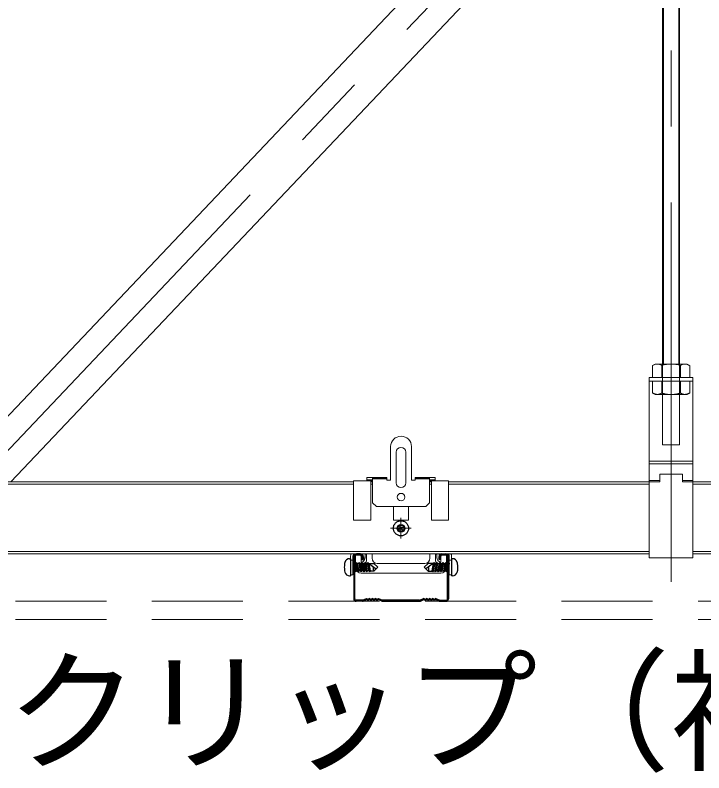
# Model space of a CAD drawing. Units: millimetres, scale not verified. Extents: x -7800 to 7800, y -5387 to 5300.
# Drawn here: x -5464.6 to -5101.5, y -3928.5 to -3529.3 of the extents above; entities that cross this region are included whole.
import ezdxf
from ezdxf.enums import TextEntityAlignment as Align

# ---------------------------------------------------------------- set-up
doc = ezdxf.new("R2010")
doc.units = ezdxf.units.MM
doc.header["$LTSCALE"] = 40
for name, pattern in [('CHAIN1', [8, 5, -1, 1, -1]), ('DASHED1', [1.8, 1.2, -0.6]), ('DOUBLE_CHAIN2', [12.8, 9, -1, 0.6, -0.6, 0.6, -1])]:
    doc.linetypes.add(name, pattern=pattern)
for name, color, linetype, lineweight in [('7-0_中心線', 4, 'CHAIN1', 9), ('7-1_吊り材', 7, 'Continuous', 18), ('7-2_野縁受け', 3, 'Continuous', 18), ('7-3_野縁', 2, 'Continuous', 25), ('7-4_ブレース・補強材', 4, 'Continuous', 9), ('7-6_文字', 7, 'Continuous', 18), ('7-A_クリップ', 7, 'Continuous', 18), ('7-C_ビス・アンカーボルト・強調図形', 2, 'Continuous', 25), ('7-D_パネル', 4, 'DASHED1', 9)]:
    doc.layers.add(name, color=color, linetype=linetype, lineweight=lineweight)
doc.styles.add('ＭＳ ゴシック', font='')
doc.styles.get('ＭＳ ゴシック').set_extended_font_data('MS Gothic')

msp = doc.modelspace()

# ---------------------------------------------------------------- linework, layer by layer
at = {"layer": '7-0_中心線'}
for p, q in [((-5118.73, -3827.96), (-5118.73, -2331.65)), ((-4900.15, -3159.67), (-5524.15, -3817.41)), ((-5261.16, -3794.22), (-5261.16, -3805.1)), ((-5266.61, -3799.66), (-5255.72, -3799.66))]:
    msp.add_line(p, q, dxfattribs=at)
at = {"layer": '7-1_吊り材'}
for p, q in [((-5123.23, -3713.14), (-5123.23, -2394.44)), ((-5114.23, -3713.14), (-5114.23, -2394.44)), ((-5127.22, -3713.14), (-5128.53, -3713.9)), ((-5128.53, -3720.14), (-5128.53, -3713.9)), ((-5127.22, -3713.14), (-5110.24, -3713.14)), ((-5123.63, -3720.14), (-5123.63, -3713.9)), ((-5113.83, -3720.14), (-5113.83, -3713.9)), ((-5110.24, -3713.14), (-5108.93, -3713.9)), ((-5108.93, -3720.14), (-5108.93, -3713.9)), ((-5130.23, -3720.14), (-5130.23, -3815.14)), ((-5130.23, -3720.14), (-5130.23, -3815.14)), ((-5130.23, -3720.14), (-5107.23, -3720.14)), ((-5128.53, -3720.14), (-5108.93, -3720.14)), ((-5107.23, -3720.14), (-5107.23, -3815.14)), ((-5130.23, -3764.31), (-5107.23, -3764.31)), ((-5130.23, -3765.72), (-5107.23, -3765.72)), ((-5124.73, -3771.15), (-5124.73, -3774.64)), ((-5112.73, -3771.15), (-5124.73, -3771.15)), ((-5130.23, -3774.56), (-5124.73, -3774.56)), ((-5112.73, -3774.56), (-5107.23, -3774.56))]:
    msp.add_line(p, q, dxfattribs=at)
at = {"layer": '7-1_吊り材', "linetype": 'DOUBLE_CHAIN2'}
for p, q in [((-5122.78, -3713.14), (-5122.78, -2394.44)), ((-5114.68, -3713.14), (-5114.68, -2394.44))]:
    msp.add_line(p, q, dxfattribs=at)
at = {"layer": '7-1_吊り材', "linetype": 'DASHED1'}
for p, q in [((-5123.23, -3713.14), (-5123.23, -3755.68)), ((-5114.23, -3755.68), (-5114.23, -3713.14)), ((-5130.23, -3722.14), (-5107.23, -3722.14)), ((-5128.53, -3722.14), (-5128.53, -3728.39)), ((-5108.93, -3722.14), (-5128.53, -3722.14)), ((-5123.63, -3722.14), (-5123.63, -3728.39)), ((-5113.83, -3722.14), (-5113.83, -3728.39)), ((-5108.93, -3722.14), (-5108.93, -3728.39)), ((-5127.22, -3729.14), (-5128.53, -3728.39)), ((-5110.24, -3729.14), (-5108.93, -3728.39)), ((-5110.24, -3729.14), (-5127.22, -3729.14)), ((-5123.23, -3755.68), (-5114.23, -3755.68))]:
    msp.add_line(p, q, dxfattribs=at)
at = {"layer": '7-1_吊り材'}
for points in [[(-5130.23, -3720.14), (-5130.23, -3815.14), (-5107.23, -3815.14)], [(-5112.73, -3771.15), (-5112.73, -3775.14), (-5107.23, -3775.14)], [(-5130.23, -3775.14), (-5124.73, -3775.14), (-5124.73, -3774.64)]]:
    msp.add_lwpolyline(points, dxfattribs=at)
for centre, radius, start, end in [((-5125.33, -3719.92), 6.81, 96.3429, 118.0413), ((-5126.24, -3718.02), 4.88, 57.5712, 88.0446), ((-5118.73, -3729.36), 16.22, 72.412, 107.588), ((-5111.21, -3718.02), 4.88, 91.9554, 122.4288), ((-5112.13, -3719.92), 6.81, 61.9587, 83.6571)]:
    msp.add_arc(centre, radius, start, end, dxfattribs=at)
at = {"layer": '7-1_吊り材', "linetype": 'DASHED1'}
for centre, radius, start, end in [((-5125.33, -3722.37), 6.81, 241.9587, 263.6571), ((-5126.24, -3724.27), 4.88, 271.9554, 302.4288), ((-5118.73, -3712.93), 16.22, 252.412, 287.5879), ((-5111.21, -3724.27), 4.88, 237.5712, 268.0446), ((-5112.13, -3722.37), 6.81, 276.3429, 298.0413)]:
    msp.add_arc(centre, radius, start, end, dxfattribs=at)
at = {"layer": '7-2_野縁受け'}
for p, q in [((-5536.08, -3775.14), (-5286.1, -3775.14)), ((-5536.08, -3776.34), (-5286.1, -3776.34)), ((-5277.1, -3775.14), (-5276.1, -3775.14)), ((-5277.1, -3776.34), (-5276.1, -3776.34)), ((-5246.1, -3775.14), (-5245.1, -3775.14)), ((-5246.1, -3776.34), (-5245.1, -3776.34)), ((-5236.1, -3775.14), (-5130.23, -3775.14)), ((-5236.1, -3776.34), (-5130.23, -3776.34)), ((-5107.23, -3775.14), (-4986.08, -3775.14)), ((-5107.23, -3776.34), (-4986.08, -3776.34)), ((-5542.83, -3811.94), (-5232.56, -3811.94)), ((-5234.48, -3811.94), (-5130.23, -3811.94)), ((-5107.23, -3811.94), (-4979.33, -3811.94)), ((-5542.83, -3813.14), (-5232.56, -3813.14)), ((-5234.48, -3813.14), (-5130.23, -3813.14)), ((-5107.23, -3813.14), (-4979.33, -3813.14))]:
    msp.add_line(p, q, dxfattribs=at)
at = {"layer": '7-3_野縁'}
for p, q in [((-5286.08, -3814.57), (-5286.01, -3836.88)), ((-5285.48, -3836.91), (-5285.55, -3814.59)), ((-5282.5, -3813.14), (-5284.58, -3813.14)), ((-5282.5, -3813.67), (-5284.58, -3813.67)), ((-5281.53, -3814.64), (-5281.53, -3816.14)), ((-5281.53, -3816.14), (-5281, -3816.14)), ((-5281, -3814.64), (-5281, -3816.14)), ((-5241.15, -3814.64), (-5241.15, -3816.14)), ((-5240.62, -3816.14), (-5241.15, -3816.14)), ((-5240.62, -3814.64), (-5240.62, -3816.14)), ((-5239.65, -3813.14), (-5237.58, -3813.14)), ((-5239.65, -3813.67), (-5237.58, -3813.67)), ((-5236.67, -3836.91), (-5236.61, -3814.59)), ((-5236.08, -3814.57), (-5236.14, -3836.88)), ((-5281.51, -3837.61), (-5284.81, -3837.61)), ((-5281.5, -3838.14), (-5284.81, -3838.14)), ((-5279.59, -3836.77), (-5281.3, -3837.57)), ((-5281.08, -3838.05), (-5279.63, -3837.37)), ((-5278.85, -3837.6), (-5279.14, -3837.41)), ((-5278.85, -3836.97), (-5279.1, -3836.8)), ((-5278.05, -3836.8), (-5278.3, -3836.97)), ((-5278.05, -3837.44), (-5278.3, -3837.6)), ((-5277.25, -3836.97), (-5277.5, -3836.8)), ((-5277.25, -3837.6), (-5277.5, -3837.44)), ((-5276.45, -3836.8), (-5276.7, -3836.97)), ((-5276.45, -3837.44), (-5276.7, -3837.6)), ((-5275.65, -3836.97), (-5275.9, -3836.8)), ((-5275.65, -3837.6), (-5275.9, -3837.44)), ((-5274.85, -3836.8), (-5275.1, -3836.97)), ((-5274.85, -3837.44), (-5275.1, -3837.6)), ((-5274.05, -3836.97), (-5274.3, -3836.8)), ((-5274.05, -3837.6), (-5274.3, -3837.44)), ((-5273.26, -3836.8), (-5273.5, -3836.97)), ((-5273.21, -3837.41), (-5273.5, -3837.6)), ((-5271.06, -3837.57), (-5272.77, -3836.77)), ((-5271.28, -3838.05), (-5272.72, -3837.37)), ((-5270.86, -3838.14), (-5251.3, -3838.14)), ((-5251.31, -3837.61), (-5270.85, -3837.61)), ((-5249.39, -3836.77), (-5251.1, -3837.57)), ((-5250.88, -3838.05), (-5249.43, -3837.37)), ((-5248.65, -3837.6), (-5248.94, -3837.41)), ((-5248.65, -3836.97), (-5248.9, -3836.8)), ((-5247.85, -3836.8), (-5248.1, -3836.97)), ((-5247.85, -3837.44), (-5248.1, -3837.6)), ((-5247.05, -3836.97), (-5247.3, -3836.8)), ((-5247.05, -3837.6), (-5247.3, -3837.44)), ((-5246.25, -3836.8), (-5246.5, -3836.97)), ((-5246.25, -3837.44), (-5246.5, -3837.6)), ((-5245.45, -3836.97), (-5245.7, -3836.8)), ((-5245.45, -3837.6), (-5245.7, -3837.44)), ((-5244.65, -3836.8), (-5244.9, -3836.97)), ((-5244.65, -3837.44), (-5244.9, -3837.6)), ((-5243.85, -3836.97), (-5244.1, -3836.8)), ((-5243.85, -3837.6), (-5244.1, -3837.44)), ((-5243.06, -3836.8), (-5243.3, -3836.97)), ((-5243.01, -3837.41), (-5243.3, -3837.6)), ((-5240.86, -3837.57), (-5242.57, -3836.77)), ((-5241.08, -3838.05), (-5242.52, -3837.37)), ((-5240.66, -3838.14), (-5237.34, -3838.14)), ((-5240.65, -3837.61), (-5237.34, -3837.61))]:
    msp.add_line(p, q, dxfattribs=at)
for centre, radius, start, end in [((-5284.58, -3814.64), 1.5, 90, 176.9872), ((-5284.58, -3814.64), 0.97, 90, 176.9872), ((-5282.5, -3814.64), 1.5, 0, 90), ((-5282.5, -3814.64), 0.97, 0, 90), ((-5239.65, -3814.64), 1.5, 90, 180), ((-5239.65, -3814.64), 0.97, 90, 180), ((-5237.58, -3814.64), 1.5, 3.0128, 90), ((-5237.58, -3814.64), 0.97, 3.0128, 90), ((-5284.81, -3836.94), 1.2, 176.9872, 270), ((-5284.81, -3836.94), 0.67, 176.9872, 270), ((-5281.51, -3837.11), 0.5, 270, 295.0994), ((-5281.5, -3837.14), 1, 270, 295.0994), ((-5279.42, -3837.83), 0.5, 56.4755, 115.0994), ((-5279.38, -3837.22), 0.5, 56.4755, 115.0994), ((-5278.58, -3836.55), 0.5, 236.4755, 303.5245), ((-5278.58, -3837.18), 0.5, 236.4755, 303.5245), ((-5277.78, -3837.22), 0.5, 56.4755, 123.5245), ((-5277.78, -3837.85), 0.5, 56.4755, 123.5245), ((-5276.98, -3836.55), 0.5, 236.4755, 303.5245), ((-5276.98, -3837.18), 0.5, 236.4755, 303.5245), ((-5276.18, -3837.22), 0.5, 56.4755, 123.5245), ((-5276.18, -3837.85), 0.5, 56.4755, 123.5245), ((-5275.38, -3836.55), 0.5, 236.4755, 303.5245), ((-5275.38, -3837.18), 0.5, 236.4755, 303.5245), ((-5274.58, -3837.22), 0.5, 56.4755, 123.5245), ((-5274.58, -3837.85), 0.5, 56.4755, 123.5245), ((-5273.78, -3836.55), 0.5, 236.4755, 303.5245), ((-5273.78, -3837.18), 0.5, 236.4755, 303.5245), ((-5272.98, -3837.22), 0.5, 64.9006, 123.5245), ((-5272.94, -3837.83), 0.5, 64.9006, 123.5245), ((-5270.86, -3837.14), 1, 244.9006, 270), ((-5270.85, -3837.11), 0.5, 244.9006, 270), ((-5251.31, -3837.11), 0.5, 270, 295.0994), ((-5251.3, -3837.14), 1, 270, 295.0994), ((-5249.22, -3837.83), 0.5, 56.4755, 115.0994), ((-5249.18, -3837.22), 0.5, 56.4755, 115.0994), ((-5248.38, -3836.55), 0.5, 236.4755, 303.5245), ((-5248.38, -3837.18), 0.5, 236.4755, 303.5245), ((-5247.58, -3837.22), 0.5, 56.4755, 123.5245), ((-5247.58, -3837.85), 0.5, 56.4755, 123.5245), ((-5246.78, -3836.55), 0.5, 236.4755, 303.5245), ((-5246.78, -3837.18), 0.5, 236.4755, 303.5245), ((-5245.98, -3837.22), 0.5, 56.4755, 123.5245), ((-5245.98, -3837.85), 0.5, 56.4755, 123.5245), ((-5245.18, -3836.55), 0.5, 236.4755, 303.5245), ((-5245.18, -3837.18), 0.5, 236.4755, 303.5245), ((-5244.38, -3837.22), 0.5, 56.4755, 123.5245), ((-5244.38, -3837.85), 0.5, 56.4755, 123.5245), ((-5243.58, -3836.55), 0.5, 236.4755, 303.5245), ((-5243.58, -3837.18), 0.5, 236.4755, 303.5245), ((-5242.78, -3837.22), 0.5, 64.9006, 123.5245), ((-5242.74, -3837.83), 0.5, 64.9006, 123.5245), ((-5240.66, -3837.14), 1, 244.9006, 270), ((-5240.65, -3837.11), 0.5, 244.9006, 270), ((-5237.34, -3836.94), 1.2, 270, 3.0128), ((-5237.34, -3836.94), 0.67, 270, 3.0128)]:
    msp.add_arc(centre, radius, start, end, dxfattribs=at)
at = {"layer": '7-4_ブレース・補強材'}
for p, q in [((-5123.23, -3376.65), (-5501.28, -3775.14)), ((-5123.23, -3412.97), (-5466.82, -3775.14))]:
    msp.add_line(p, q, dxfattribs=at)
at = {"layer": '7-A_クリップ'}
for p, q in [((-5266.6, -3756.64), (-5266.6, -3774.25)), ((-5263.65, -3759.54), (-5263.65, -3775.75)), ((-5258.65, -3759.54), (-5258.65, -3775.75)), ((-5255.6, -3756.64), (-5255.6, -3774.25)), ((-5286.1, -3795.41), (-5286.1, -3774.74)), ((-5282.07, -3774.74), (-5286.1, -3774.74)), ((-5276.1, -3774.74), (-5282.07, -3774.74)), ((-5279.1, -3774.15), (-5279.03, -3774.74)), ((-5279.1, -3774.15), (-5276.1, -3774.15)), ((-5277.1, -3795.41), (-5277.1, -3774.74)), ((-5276.1, -3772.95), (-5276.1, -3786.25)), ((-5276.1, -3772.95), (-5268.6, -3772.95)), ((-5268.6, -3773.25), (-5276.1, -3773.25)), ((-5276.1, -3773.55), (-5268.6, -3773.55)), ((-5268.6, -3772.95), (-5268.6, -3774.25)), ((-5268.6, -3774.25), (-5268.6, -3774.15)), ((-5268.6, -3774.25), (-5266.6, -3774.25)), ((-5255.6, -3774.25), (-5253.6, -3774.25)), ((-5253.6, -3772.95), (-5253.6, -3774.25)), ((-5253.6, -3772.95), (-5246.1, -3772.95)), ((-5253.6, -3773.25), (-5246.1, -3773.25)), ((-5253.6, -3773.55), (-5246.1, -3773.55)), ((-5253.6, -3774.25), (-5253.6, -3774.15)), ((-5246.1, -3786.25), (-5246.1, -3772.95)), ((-5246.1, -3774.15), (-5243.1, -3774.15)), ((-5236.1, -3774.74), (-5246.1, -3774.74)), ((-5245.1, -3795.41), (-5245.1, -3774.74)), ((-5243.1, -3774.15), (-5243.17, -3774.74)), ((-5236.1, -3795.41), (-5236.1, -3774.74)), ((-5274.1, -3788.25), (-5276.1, -3786.25)), ((-5248.1, -3788.25), (-5274.1, -3788.25)), ((-5265.1, -3788.25), (-5265.1, -3795.41)), ((-5257.1, -3788.25), (-5257.1, -3795.41)), ((-5248.1, -3788.25), (-5246.1, -3786.25)), ((-5277.1, -3795.41), (-5286.1, -3795.41)), ((-5265.1, -3795.41), (-5257.1, -3795.41)), ((-5245.1, -3795.41), (-5236.1, -3795.41)), ((-5287.7, -3814.32), (-5287.7, -3816.42)), ((-5287.7, -3816.42), (-5287.7, -3824.22)), ((-5287.7, -3816.42), (-5286.5, -3816.42)), ((-5286.5, -3814.32), (-5286.5, -3816.42)), ((-5286.5, -3816.42), (-5286.5, -3824.22)), ((-5285.3, -3813.12), (-5281.12, -3813.12)), ((-5285.08, -3820.38), (-5285.08, -3813.78)), ((-5283.18, -3813.78), (-5285.08, -3813.78)), ((-5282.18, -3814.78), (-5282.18, -3816.78)), ((-5281.2, -3813.62), (-5281.2, -3815.07)), ((-5280, -3813.62), (-5280, -3815.07)), ((-5279.38, -3816.78), (-5279.38, -3813.12)), ((-5276.38, -3813.11), (-5276.38, -3815.43)), ((-5245.88, -3813.11), (-5245.88, -3815.43)), ((-5242.88, -3816.78), (-5242.88, -3813.24)), ((-5242.38, -3813.24), (-5242.88, -3813.24)), ((-5242.2, -3813.62), (-5242.2, -3815.07)), ((-5236.9, -3813.12), (-5241.07, -3813.12)), ((-5241, -3813.62), (-5241, -3815.07)), ((-5240.08, -3814.78), (-5240.08, -3816.78)), ((-5239.08, -3813.78), (-5237.18, -3813.78)), ((-5237.18, -3820.38), (-5237.18, -3813.78)), ((-5235.7, -3814.32), (-5235.7, -3816.42)), ((-5234.5, -3814.32), (-5234.5, -3816.42)), ((-5234.5, -3816.42), (-5234.5, -3824.22)), ((-5273.63, -3818.18), (-5248.63, -3818.18)), ((-5287.7, -3824.22), (-5286.5, -3824.22)), ((-5282.08, -3823.38), (-5240.18, -3823.38)), ((-5235.7, -3824.22), (-5234.5, -3824.22))]:
    msp.add_line(p, q, dxfattribs=at)
for points in [[(-5276.1, -3772.95), (-5279.1, -3772.95), (-5279.1, -3774.15)], [(-5246.1, -3772.95), (-5243.1, -3772.95), (-5243.1, -3774.15)], [(-5234.5, -3816.42), (-5235.7, -3816.42), (-5235.7, -3824.22)]]:
    msp.add_lwpolyline(points, dxfattribs=at)
msp.add_circle((-5261.1, -3783.25), 2, dxfattribs=at)
for centre, radius, start, end in [((-5261.1, -3756.64), 5.5, 90, 180), ((-5261.1, -3756.64), 5.5, 0, 90), ((-5261.15, -3759.54), 2.5, 0, 180), ((-5261.15, -3775.75), 2.5, 180, 0), ((-5285.3, -3814.32), 2.4, 149.9766, 180), ((-5285.3, -3814.32), 1.2, 90, 180), ((-5283.18, -3814.78), 1, 0, 90), ((-5282.55, -3815.07), 1.35, 285.6677, 0), ((-5282.55, -3815.07), 2.55, 283.5116, 0), ((-5279.5, -3813.62), 1.7, 162.8655, 180), ((-5279.5, -3813.62), 0.5, 77.0931, 180), ((-5273.63, -3815.43), 2.75, 180, 270), ((-5248.63, -3815.43), 2.75, 270, 0), ((-5242.7, -3813.62), 0.5, 0, 50.9024), ((-5239.65, -3815.07), 2.55, 180, 255.0785), ((-5242.7, -3813.62), 1.7, 0, 17.1345), ((-5239.65, -3815.07), 1.35, 180, 251.1837), ((-5239.08, -3814.78), 1, 90, 180), ((-5236.9, -3814.32), 1.2, 0, 90), ((-5236.9, -3814.32), 2.4, 0, 30.0234), ((-5282.08, -3820.38), 3, 180, 270), ((-5280.78, -3816.78), 1.4, 180, 0), ((-5241.48, -3816.78), 1.4, 180, 0), ((-5240.18, -3820.38), 3, 270, 0)]:
    msp.add_arc(centre, radius, start, end, dxfattribs=at)
at = {"layer": '7-C_ビス・アンカーボルト・強調図形'}
for p, q in [((-5288.23, -3815.67), (-5287.73, -3815.67)), ((-5287.73, -3815.67), (-5287.73, -3824.67)), ((-5234.03, -3815.67), (-5234.53, -3815.67)), ((-5234.53, -3815.67), (-5234.53, -3824.67)), ((-5287.73, -3816.87), (-5287.73, -3824.67)), ((-5286.22, -3817.67), (-5286.48, -3818.3)), ((-5286.48, -3818.3), (-5286.11, -3820.13)), ((-5286.22, -3817.67), (-5286.11, -3817.81)), ((-5286.22, -3817.67), (-5286.11, -3818.22)), ((-5284.96, -3818.3), (-5285.61, -3818.3)), ((-5285.61, -3818.81), (-5284.96, -3822.05)), ((-5284.7, -3817.67), (-5284.96, -3818.3)), ((-5284.7, -3817.67), (-5283.7, -3822.67)), ((-5283.45, -3818.3), (-5284.2, -3818.3)), ((-5283.19, -3817.67), (-5283.45, -3818.3)), ((-5283.45, -3818.3), (-5282.7, -3822.05)), ((-5283.19, -3817.67), (-5282.19, -3822.67)), ((-5281.93, -3818.3), (-5282.68, -3818.3)), ((-5281.68, -3817.67), (-5281.93, -3818.3)), ((-5281.68, -3817.67), (-5280.68, -3822.67)), ((-5280.42, -3818.3), (-5281.17, -3818.3)), ((-5280.16, -3817.67), (-5280.42, -3818.3)), ((-5280.16, -3817.67), (-5279.16, -3822.67)), ((-5278.9, -3818.3), (-5279.65, -3818.3)), ((-5278.65, -3817.67), (-5278.9, -3818.3)), ((-5278.65, -3817.67), (-5277.65, -3822.67)), ((-5278.14, -3818.3), (-5274.21, -3821)), ((-5244.13, -3818.3), (-5248.05, -3821)), ((-5243.62, -3817.67), (-5244.62, -3822.67)), ((-5243.62, -3817.67), (-5243.37, -3818.3)), ((-5243.37, -3818.3), (-5242.62, -3818.3)), ((-5242.11, -3817.67), (-5243.11, -3822.67)), ((-5242.11, -3817.67), (-5241.85, -3818.3)), ((-5241.85, -3818.3), (-5241.1, -3818.3)), ((-5240.59, -3817.67), (-5241.59, -3822.67)), ((-5240.59, -3817.67), (-5240.34, -3818.3)), ((-5240.34, -3818.3), (-5239.59, -3818.3)), ((-5239.08, -3817.67), (-5240.08, -3822.67)), ((-5239.08, -3817.67), (-5238.82, -3818.3)), ((-5238.82, -3818.3), (-5238.07, -3818.3)), ((-5237.56, -3817.67), (-5238.56, -3822.67)), ((-5237.56, -3817.67), (-5237.31, -3818.3)), ((-5237.31, -3818.3), (-5236.61, -3818.3)), ((-5236.61, -3818.56), (-5237.31, -3822.05)), ((-5236.61, -3820.47), (-5237.05, -3822.67)), ((-5236.05, -3817.67), (-5236.11, -3817.97)), ((-5236.05, -3817.67), (-5236.11, -3817.75)), ((-5235.79, -3818.3), (-5236.11, -3819.88)), ((-5234.53, -3816.87), (-5234.53, -3824.67)), ((-5286.11, -3822.05), (-5286.53, -3822.05)), ((-5285.61, -3820.72), (-5285.22, -3822.67)), ((-5285.61, -3822.19), (-5285.22, -3822.67)), ((-5284.96, -3822.05), (-5285.22, -3822.67)), ((-5284.21, -3822.05), (-5284.96, -3822.05)), ((-5283.45, -3822.05), (-5283.7, -3822.67)), ((-5282.7, -3822.05), (-5283.45, -3822.05)), ((-5282.7, -3822.05), (-5282.19, -3822.67)), ((-5281.93, -3822.05), (-5282.19, -3822.67)), ((-5281.18, -3822.05), (-5281.93, -3822.05)), ((-5280.42, -3822.05), (-5280.68, -3822.67)), ((-5279.67, -3822.05), (-5280.42, -3822.05)), ((-5278.9, -3822.05), (-5279.16, -3822.67)), ((-5278.15, -3822.05), (-5278.9, -3822.05)), ((-5277.39, -3822.05), (-5277.65, -3822.67)), ((-5244.88, -3822.05), (-5244.62, -3822.67)), ((-5244.12, -3822.05), (-5243.37, -3822.05)), ((-5243.37, -3822.05), (-5243.11, -3822.67)), ((-5242.6, -3822.05), (-5241.85, -3822.05)), ((-5241.85, -3822.05), (-5241.59, -3822.67)), ((-5241.09, -3822.05), (-5240.34, -3822.05)), ((-5240.34, -3822.05), (-5240.08, -3822.67)), ((-5239.57, -3822.05), (-5238.82, -3822.05)), ((-5238.82, -3822.05), (-5238.56, -3822.67)), ((-5238.06, -3822.05), (-5237.31, -3822.05)), ((-5237.31, -3822.05), (-5237.05, -3822.67)), ((-5236.61, -3822.13), (-5237.05, -3822.67)), ((-5236.11, -3822.05), (-5235.73, -3822.05)), ((-5288.23, -3824.67), (-5287.73, -3824.67)), ((-5234.03, -3824.67), (-5234.53, -3824.67))]:
    msp.add_line(p, q, dxfattribs=at)
for points in [[(-5286.48, -3818.3), (-5286.48, -3818.3), (-5286.53, -3818.3)], [(-5284.96, -3818.3), (-5284.21, -3822.05), (-5283.7, -3822.67)], [(-5284.7, -3817.67), (-5284.2, -3818.3), (-5283.45, -3822.05)], [(-5283.19, -3817.67), (-5282.68, -3818.3), (-5281.93, -3822.05)], [(-5281.93, -3818.3), (-5281.18, -3822.05), (-5280.68, -3822.67)], [(-5281.68, -3817.67), (-5281.17, -3818.3), (-5280.42, -3822.05)], [(-5280.42, -3818.3), (-5279.67, -3822.05), (-5279.16, -3822.67)], [(-5280.16, -3817.67), (-5279.65, -3818.3), (-5278.9, -3822.05)], [(-5278.9, -3818.3), (-5278.15, -3822.05), (-5277.65, -3822.67)], [(-5278.65, -3817.67), (-5278.14, -3818.3), (-5277.39, -3822.05)], [(-5278.24, -3818.17), (-5275.39, -3818.17), (-5273.39, -3820.17), (-5275.39, -3822.17), (-5277.44, -3822.17)], [(-5244.03, -3818.17), (-5246.88, -3818.17), (-5248.88, -3820.17), (-5246.88, -3822.17), (-5244.83, -3822.17)], [(-5243.62, -3817.67), (-5244.13, -3818.3), (-5244.88, -3822.05)], [(-5243.37, -3818.3), (-5244.12, -3822.05), (-5244.62, -3822.67)], [(-5242.11, -3817.67), (-5242.62, -3818.3), (-5243.37, -3822.05)], [(-5241.85, -3818.3), (-5242.6, -3822.05), (-5243.11, -3822.67)], [(-5240.59, -3817.67), (-5241.1, -3818.3), (-5241.85, -3822.05)], [(-5240.34, -3818.3), (-5241.09, -3822.05), (-5241.59, -3822.67)], [(-5239.08, -3817.67), (-5239.59, -3818.3), (-5240.34, -3822.05)], [(-5238.82, -3818.3), (-5239.57, -3822.05), (-5240.08, -3822.67)], [(-5237.56, -3817.67), (-5238.07, -3818.3), (-5238.82, -3822.05)], [(-5237.31, -3818.3), (-5238.06, -3822.05), (-5238.56, -3822.67)], [(-5236.05, -3817.67), (-5235.79, -3818.3), (-5235.73, -3818.3)], [(-5231.55, -3817.62), (-5231.53, -3817.82), (-5231.5, -3818.16), (-5231.46, -3818.51), (-5231.43, -3818.85), (-5231.41, -3819.19), (-5231.38, -3819.54), (-5231.37, -3819.74), (-5231.36, -3819.92), (-5231.34, -3820.22), (-5231.33, -3820.53), (-5231.33, -3820.84), (-5231.33, -3821.15), (-5231.35, -3821.45), (-5231.37, -3821.63), (-5231.38, -3821.73), (-5231.4, -3821.91), (-5231.43, -3822.09), (-5231.46, -3822.27), (-5231.49, -3822.44), (-5231.53, -3822.62), (-5231.55, -3822.72)]]:
    msp.add_lwpolyline(points, dxfattribs=at)
at = {"layer": '7-C_ビス・アンカーボルト・強調図形', "linetype": 'DASHED1'}
msp.add_circle((-5261.16, -3799.66), 4, dxfattribs=at)
at = {"layer": '7-C_ビス・アンカーボルト・強調図形'}
for radius in [2.05, 1.7]:
    msp.add_circle((-5261.16, -3799.66), radius, dxfattribs=at)
for centre, radius, start, end in [((-5263.02, -3796.87), 3.35, 274.2468, 303.6215), ((-5263.26, -3801.42), 2.74, 39.9399, 76.1287), ((-5259.31, -3802.45), 3.35, 94.2467, 123.6215), ((-5259.07, -3797.9), 2.74, 219.9398, 256.1286), ((-5288.23, -3818.24), 2.56, 90, 166.1039), ((-5234.03, -3818.24), 2.56, 13.8961, 90), ((-5280.41, -3820.17), 10.62, 166.1039, 180), ((-5280.41, -3820.17), 10.62, 180, 193.896), ((-5274.21, -3821), 1.66, 145.4476, 225), ((-5248.05, -3821), 1.66, 315, 34.5524), ((-5288.23, -3822.11), 2.56, 193.896, 270), ((-5234.03, -3822.11), 2.56, 270, 346.104)]:
    msp.add_arc(centre, radius, start, end, dxfattribs=at)
at = {"layer": '7-D_パネル'}
for p, q in [((-4912.47, -3838.14), (-7208.38, -3838.14)), ((-4912.47, -3847.64), (-7208.38, -3847.64))]:
    msp.add_line(p, q, dxfattribs=at)

# ---------------------------------------------------------------- texts
at = {"layer": '7-6_文字', "style": 'ＭＳ ゴシック'}
msp.add_text('クリップ（補強部）', height=51.32, dxfattribs=at).set_placement((-5469.27, -3937.19), align=Align.BOTTOM_LEFT)

doc.saveas('drawing.dxf')
